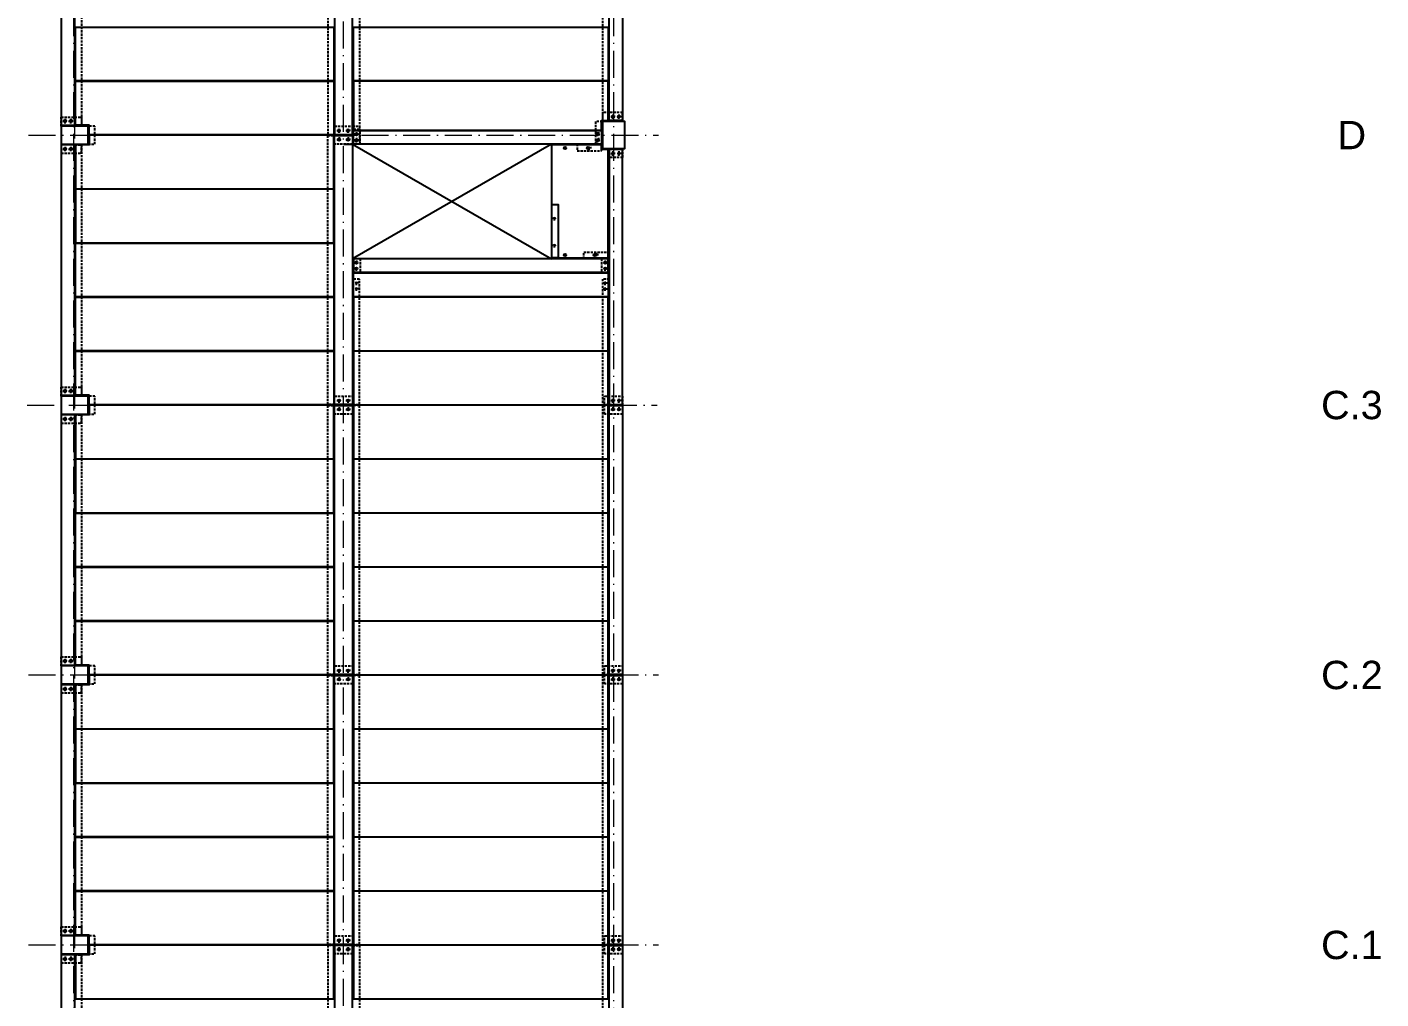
# Model space of a CAD drawing. Header units: millimetres. Extents: x 325046 to 1268204, y 1875583 to 2761998.
# Drawn here: x 527927 to 558011, y 2523693 to 2545293 of the extents above; entities that cross this region are included whole.
import ezdxf
from ezdxf.enums import TextEntityAlignment as Align

# ---------------------------------------------------------------- set-up
doc = ezdxf.new("R2010")
doc.units = ezdxf.units.MM
doc.header["$LTSCALE"] = 100
for name, pattern in [('ACAD_ISO10W100', [18.5, 12, -3, 0.5, -3]), ('DASHDOT', [1, 0.5, -0.25, 0, -0.25]), ('DASHED', [0.75, 0.5, -0.25])]:
    doc.linetypes.add(name, pattern=pattern)
for name, color, linetype in [('005', 9, 'Continuous'), ('025', 1, 'Continuous'), ('035', 7, 'Continuous'), ('050', 4, 'Continuous'), ('070', 6, 'Continuous'), ('KOTY', 2, 'Continuous')]:
    doc.layers.add(name, color=color, linetype=linetype)
doc.layers.add('Objekty - osy', color=5, linetype='ACAD_ISO10W100', lineweight=20)
doc.layers.add('Popis OS', color=7, linetype='Continuous', true_color=0xbd0a5d)
doc.layers.add('Příprava na dock', color=7, linetype='Continuous', true_color=0x616161)
doc.styles.add('ARIL-TENKÝ', font='arial.ttf')

# ---------------------------------------------------------------- blocks, each defined once
blk = doc.blocks.new('PR22_PU')
at = {"layer": '025'}
h = blk.add_hatch(color=256, dxfattribs=at)
h.dxf.hatch_style = 1
edge = h.paths.add_edge_path()
edge.add_arc((1014814, -5427922), 10, 0, 360)
h = blk.add_hatch(color=256, dxfattribs=at)
h.dxf.hatch_style = 1
edge = h.paths.add_edge_path()
edge.add_arc((1014814, -5428052), 10, 0, 360)
for centre in [(1014814, -5427922), (1014814, -5428052)]:
    blk.add_circle(centre, 10, dxfattribs=at)
at = {"layer": '035', "linetype": 'DASHED'}
for points in [[(1014329, -5430627), (1014329, -5430627), (1014329, -5430627), (1014329, -5430627), (1014329, -5430627), (1014329, -5430627), (1014329, -5430627), (1014179, -5430627), (1014179, -5424647), (1014329, -5424647), (1014329, -5424647), (1014329, -5424647)], [(1014729, -5430627), (1014729, -5430627), (1014729, -5430627), (1014729, -5430627), (1014729, -5430627), (1014729, -5430627), (1014729, -5430627), (1014879, -5430627), (1014879, -5427837), (1014729, -5427837), (1014729, -5427837), (1014729, -5427837)]]:
    blk.add_lwpolyline(points, dxfattribs=at)
at = {"layer": '035'}
blk.add_lwpolyline([(1014329, -5424647), (1014729, -5424647), (1014729, -5430627), (1014329, -5430627)], close=True, dxfattribs=at)
for centre in [(1014429, -5424737), (1014629, -5424737), (1014429, -5430537), (1014629, -5430537)]:
    blk.add_circle(centre, 25, dxfattribs=at)
at = {"layer": 'Příprava na dock', "linetype": 'DASHDOT', "ltscale": 0.5}
for points in [[(1014864, -5427922), (1014764, -5427922)], [(1014864, -5428052), (1014764, -5428052)], [(1014814, -5427972), (1014814, -5427872)], [(1014814, -5428102), (1014814, -5428002)], [(1014379, -5430537), (1014479, -5430537)], [(1014429, -5430587), (1014429, -5430487)], [(1014679, -5430537), (1014579, -5430537)], [(1014629, -5430587), (1014629, -5430487)]]:
    blk.add_lwpolyline(points, dxfattribs=at)
blk = doc.blocks.new('PR24_PU')
at = {"layer": '035', "linetype": 'DASHED'}
for points in [[(1014329, -5436627), (1014329, -5436627), (1014329, -5436627), (1014329, -5436627), (1014329, -5436627), (1014329, -5436627), (1014329, -5436627), (1014179, -5436627), (1014179, -5430647), (1014329, -5430647), (1014329, -5430647), (1014329, -5430647)], [(1014729, -5436627), (1014729, -5436627), (1014729, -5436627), (1014729, -5436627), (1014729, -5436627), (1014729, -5436627), (1014729, -5436627), (1014879, -5436627), (1014879, -5430647), (1014729, -5430647), (1014729, -5430647), (1014729, -5430647)]]:
    blk.add_lwpolyline(points, dxfattribs=at)
at = {"layer": '035'}
blk.add_lwpolyline([(1014329, -5430647), (1014729, -5430647), (1014729, -5436627), (1014329, -5436627)], close=True, dxfattribs=at)
for centre in [(1014429, -5430737), (1014629, -5430737), (1014429, -5436537), (1014629, -5436537)]:
    blk.add_circle(centre, 25, dxfattribs=at)
at = {"layer": 'Příprava na dock', "linetype": 'DASHDOT', "ltscale": 0.5}
for points in [[(1014379, -5430737), (1014479, -5430737)], [(1014429, -5430687), (1014429, -5430787)], [(1014679, -5430737), (1014579, -5430737)], [(1014629, -5430687), (1014629, -5430787)], [(1014429, -5436587), (1014429, -5436487)], [(1014629, -5436587), (1014629, -5436487)], [(1014379, -5436537), (1014479, -5436537)], [(1014679, -5436537), (1014579, -5436537)]]:
    blk.add_lwpolyline(points, dxfattribs=at)
blk = doc.blocks.new('PR25_PU')
at = {"layer": '035', "linetype": 'DASHED'}
blk.add_lwpolyline([(1022429, -5430647), (1022429, -5430647), (1022429, -5430647), (1022429, -5430647), (1022429, -5430647), (1022429, -5430647), (1022429, -5430647), (1022279, -5430647), (1022279, -5436627), (1022429, -5436627), (1022429, -5436627), (1022429, -5436627)], dxfattribs=at)
at = {"layer": '035'}
blk.add_lwpolyline([(1022729, -5436627), (1022429, -5436627), (1022429, -5430647), (1022729, -5430647)], close=True, dxfattribs=at)
for centre in [(1022514, -5430737), (1022644, -5430737), (1022514, -5436537), (1022644, -5436537)]:
    blk.add_circle(centre, 25, dxfattribs=at)
at = {"layer": 'Příprava na dock', "linetype": 'DASHDOT', "ltscale": 0.5}
for points in [[(1022464, -5430737), (1022564, -5430737)], [(1022514, -5430687), (1022514, -5430787)], [(1022694, -5430737), (1022594, -5430737)], [(1022644, -5430687), (1022644, -5430787)], [(1022514, -5436587), (1022514, -5436487)], [(1022644, -5436587), (1022644, -5436487)], [(1022464, -5436537), (1022564, -5436537)], [(1022694, -5436537), (1022594, -5436537)]]:
    blk.add_lwpolyline(points, dxfattribs=at)
blk = doc.blocks.new('PR4_PU')
at = {"layer": '035', "linetype": 'DASHED'}
blk.add_lwpolyline([(540429, -5620464), (540429, -5620464), (540429, -5620464), (540429, -5620464), (540429, -5620464), (540429, -5620464), (540429, -5620464), (540279, -5620464), (540279, -5626134), (540429, -5626134), (540429, -5626134), (540429, -5626134)], dxfattribs=at)
at = {"layer": '035'}
blk.add_lwpolyline([(540729, -5626134), (540429, -5626134), (540429, -5620464), (540729, -5620464)], close=True, dxfattribs=at)
for centre in [(540514, -5620554), (540644, -5620554), (540514, -5626044), (540644, -5626044)]:
    blk.add_circle(centre, 25, dxfattribs=at)
at = {"layer": 'Příprava na dock', "linetype": 'DASHDOT', "ltscale": 0.5}
for points in [[(540464, -5620554), (540564, -5620554)], [(540514, -5620504), (540514, -5620604)], [(540694, -5620554), (540594, -5620554)], [(540644, -5620504), (540644, -5620604)], [(540514, -5626094), (540514, -5625994)], [(540644, -5626094), (540644, -5625994)], [(540464, -5626044), (540564, -5626044)], [(540694, -5626044), (540594, -5626044)]]:
    blk.add_lwpolyline(points, dxfattribs=at)
blk = doc.blocks.new('PR10_PU')
at = {"layer": '025'}
h = blk.add_hatch(color=256, dxfattribs=at)
h.dxf.hatch_style = 1
edge = h.paths.add_edge_path()
edge.add_arc((540109, -5611787), 10, 0, 360)
blk.add_circle((540109, -5611787), 10, dxfattribs=at)
at = {"layer": '035'}
blk.add_lwpolyline([(545499, -5611702), (545499, -5611402), (539839, -5611402), (539839, -5611702)], close=True, dxfattribs=at)
at = {"layer": '035', "linetype": 'DASHED'}
for points in [[(539989, -5611702), (539989, -5611402)], [(545349, -5611702), (545349, -5611402)], [(540379, -5611702), (540379, -5611702), (540379, -5611702), (540379, -5611702), (540379, -5611702), (540379, -5611702), (540379, -5611702), (540379, -5611852), (539839, -5611852), (539839, -5611702), (539839, -5611702), (539839, -5611702)]]:
    blk.add_lwpolyline(points, dxfattribs=at)
at = {"layer": '035'}
for centre in [(539904, -5611487), (545434, -5611487), (539904, -5611617), (545434, -5611617)]:
    blk.add_circle(centre, 25, dxfattribs=at)
at = {"layer": 'Příprava na dock', "linetype": 'DASHDOT', "ltscale": 0.5}
for points in [[(539854, -5611487), (539954, -5611487)], [(539904, -5611437), (539904, -5611537)], [(539904, -5611667), (539904, -5611567)], [(545484, -5611487), (545384, -5611487)], [(545434, -5611437), (545434, -5611537)], [(545434, -5611667), (545434, -5611567)], [(539854, -5611617), (539954, -5611617)], [(540059, -5611787), (540159, -5611787)], [(540109, -5611837), (540109, -5611737)], [(545484, -5611617), (545384, -5611617)]]:
    blk.add_lwpolyline(points, dxfattribs=at)
blk = doc.blocks.new('PR3_PU')
at = {"layer": '035'}
blk.add_lwpolyline([(524254, -5614234), (524554, -5614234), (524554, -5608674), (524254, -5608674)], close=True, dxfattribs=at)
at = {"layer": '035', "linetype": 'DASHED'}
blk.add_lwpolyline([(524554, -5608674), (524554, -5608674), (524554, -5608674), (524554, -5608674), (524554, -5608674), (524554, -5608674), (524554, -5608674), (524704, -5608674), (524704, -5614234), (524554, -5614234), (524554, -5614234), (524554, -5614234)], dxfattribs=at)
at = {"layer": '035'}
for centre in [(524339, -5608764), (524469, -5608764), (524339, -5614144), (524469, -5614144)]:
    blk.add_circle(centre, 25, dxfattribs=at)
at = {"layer": 'Příprava na dock', "linetype": 'DASHDOT', "ltscale": 0.5}
for points in [[(524289, -5608764), (524389, -5608764)], [(524339, -5608714), (524339, -5608814)], [(524519, -5608764), (524419, -5608764)], [(524469, -5608714), (524469, -5608814)], [(524289, -5614144), (524389, -5614144)], [(524339, -5614194), (524339, -5614094)], [(524519, -5614144), (524419, -5614144)], [(524469, -5614194), (524469, -5614094)]]:
    blk.add_lwpolyline(points, dxfattribs=at)
blk = doc.blocks.new('PR14_PU')
at = {"layer": '025'}
h = blk.add_hatch(color=256, dxfattribs=at)
h.dxf.hatch_style = 1
edge = h.paths.add_edge_path()
edge.add_arc((543019, -5674169), 10, 0, 360)
blk.add_circle((543019, -5674169), 10, dxfattribs=at)
at = {"layer": '035', "linetype": 'DASHED'}
for points in [[(543289, -5674254), (543289, -5674254), (543289, -5674254), (543289, -5674254), (543289, -5674254), (543289, -5674254), (543289, -5674254), (543289, -5674104), (542749, -5674104), (542749, -5674254), (542749, -5674254), (542749, -5674254)], [(548109, -5674254), (548109, -5674554)]]:
    blk.add_lwpolyline(points, dxfattribs=at)
at = {"layer": '035'}
blk.add_lwpolyline([(548259, -5674254), (548259, -5674554), (542749, -5674554), (542749, -5674254)], close=True, dxfattribs=at)
for centre in [(542839, -5674339), (542839, -5674469), (548194, -5674339), (548194, -5674469)]:
    blk.add_circle(centre, 25, dxfattribs=at)
at = {"layer": 'Příprava na dock', "linetype": 'DASHDOT', "ltscale": 0.5}
for points in [[(543019, -5674119), (543019, -5674219)], [(542789, -5674339), (542889, -5674339)], [(542839, -5674289), (542839, -5674389)], [(542839, -5674519), (542839, -5674419)], [(542969, -5674169), (543069, -5674169)], [(548244, -5674339), (548144, -5674339)], [(548194, -5674289), (548194, -5674389)], [(548194, -5674519), (548194, -5674419)], [(542789, -5674469), (542889, -5674469)], [(548244, -5674469), (548144, -5674469)]]:
    blk.add_lwpolyline(points, dxfattribs=at)
blk = doc.blocks.new('PR6_PU')
at = {"layer": '025'}
h = blk.add_hatch(color=256, dxfattribs=at)
h.dxf.hatch_style = 1
edge = h.paths.add_edge_path()
edge.add_arc((538344, -5671039), 10, 0, 360)
h = blk.add_hatch(color=256, dxfattribs=at)
h.dxf.hatch_style = 1
edge = h.paths.add_edge_path()
edge.add_arc((538344, -5671169), 10, 0, 360)
for centre in [(538344, -5671039), (538344, -5671169)]:
    blk.add_circle(centre, 10, dxfattribs=at)
at = {"layer": '035', "linetype": 'DASHED'}
blk.add_lwpolyline([(538429, -5671254), (538429, -5671254), (538429, -5671254), (538429, -5671254), (538429, -5671254), (538429, -5671254), (538429, -5671254), (538279, -5671254), (538279, -5668464), (538429, -5668464), (538429, -5668464), (538429, -5668464)], dxfattribs=at)
at = {"layer": '035'}
blk.add_lwpolyline([(538729, -5674134), (538429, -5674134), (538429, -5668464), (538729, -5668464)], close=True, dxfattribs=at)
for centre in [(538514, -5668554), (538644, -5668554), (538514, -5674044), (538644, -5674044)]:
    blk.add_circle(centre, 25, dxfattribs=at)
at = {"layer": 'Příprava na dock', "linetype": 'DASHDOT', "ltscale": 0.5}
for points in [[(538464, -5668554), (538564, -5668554)], [(538514, -5668504), (538514, -5668604)], [(538694, -5668554), (538594, -5668554)], [(538644, -5668504), (538644, -5668604)], [(538294, -5671039), (538394, -5671039)], [(538344, -5670989), (538344, -5671089)], [(538344, -5671119), (538344, -5671219)], [(538294, -5671169), (538394, -5671169)], [(538464, -5674044), (538564, -5674044)], [(538514, -5674094), (538514, -5673994)], [(538694, -5674044), (538594, -5674044)], [(538644, -5674094), (538644, -5673994)]]:
    blk.add_lwpolyline(points, dxfattribs=at)
blk = doc.blocks.new('PR1_PU')
at = {"layer": '035', "linetype": 'DASHED'}
for points in [[(534329, -5620444), (534329, -5620444), (534329, -5620444), (534329, -5620444), (534329, -5620444), (534329, -5620444), (534329, -5620444), (534179, -5620444), (534179, -5614464), (534329, -5614464), (534329, -5614464), (534329, -5614464)], [(534729, -5620444), (534729, -5620444), (534729, -5620444), (534729, -5620444), (534729, -5620444), (534729, -5620444), (534729, -5620444), (534879, -5620444), (534879, -5614574), (534729, -5614574), (534729, -5614574), (534729, -5614574)]]:
    blk.add_lwpolyline(points, dxfattribs=at)
at = {"layer": '035'}
blk.add_lwpolyline([(534329, -5614464), (534729, -5614464), (534729, -5620444), (534329, -5620444)], close=True, dxfattribs=at)
for centre in [(534429, -5614554), (534629, -5614554), (534429, -5620354), (534629, -5620354)]:
    blk.add_circle(centre, 25, dxfattribs=at)
at = {"layer": 'Příprava na dock', "linetype": 'DASHDOT', "ltscale": 0.5}
for points in [[(534379, -5614554), (534479, -5614554)], [(534429, -5614504), (534429, -5614604)], [(534679, -5614554), (534579, -5614554)], [(534629, -5614504), (534629, -5614604)], [(534429, -5620404), (534429, -5620304)], [(534629, -5620404), (534629, -5620304)], [(534379, -5620354), (534479, -5620354)], [(534679, -5620354), (534579, -5620354)]]:
    blk.add_lwpolyline(points, dxfattribs=at)
blk = doc.blocks.new('PD 3')
at = {"layer": '005', "linetype": 'DASHDOT', "ltscale": 0.5}
for points in [[(542900, -5648343), (542900, -5648243)], [(542850, -5648293), (542950, -5648293)], [(542900, -5648943), (542900, -5648843)], [(542850, -5648893), (542950, -5648893)]]:
    blk.add_lwpolyline(points, dxfattribs=at)
at = {"layer": '025', "const_width": 8}
for points in [[(542896, -5648293, -1), (542904, -5648293, -1)], [(542896, -5648893, -1), (542904, -5648893, -1)]]:
    blk.add_lwpolyline(points, format="xyb", close=True, dxfattribs=at)
at = {"layer": '025', "linetype": 'DASHED'}
for centre in [(542900, -5648293), (542900, -5648893)]:
    blk.add_circle(centre, 8, dxfattribs=at)
at = {"layer": '035'}
blk.add_lwpolyline([(542830, -5649173), (544090, -5649173), (544090, -5646763), (543940, -5646763), (543940, -5646663), (542830, -5646663)], close=True, dxfattribs=at)
blk.add_lwpolyline([(542830, -5647983), (542980, -5647983), (542980, -5649173), (542830, -5649173)], dxfattribs=at)
for centre in [(543130, -5646728), (543640, -5646728), (543130, -5649108), (543790, -5649108)]:
    blk.add_circle(centre, 25, dxfattribs=at)

msp = doc.modelspace()

# ---------------------------------------------------------------- hatches: boundary and pattern name
at = {"layer": '025'}
h = msp.add_hatch(color=256, dxfattribs=at)
h.dxf.hatch_style = 1
edge = h.paths.add_edge_path()
edge.add_arc((540945.8, 2543302.7), 10, 0, 360)
h = msp.add_hatch(color=256, dxfattribs=at)
h.dxf.hatch_style = 1
edge = h.paths.add_edge_path()
edge.add_arc((541075.8, 2543302.7), 10, 0, 360)
h = msp.add_hatch(color=256, dxfattribs=at)
h.dxf.hatch_style = 1
edge = h.paths.add_edge_path()
edge.add_arc((528770.8, 2543202.7), 10, 0, 360)
h = msp.add_hatch(color=256, dxfattribs=at)
h.dxf.hatch_style = 1
edge = h.paths.add_edge_path()
edge.add_arc((528900.8, 2543202.7), 10, 0, 360)
h = msp.add_hatch(color=256, dxfattribs=at)
h.dxf.hatch_style = 1
edge = h.paths.add_edge_path()
edge.add_arc((534860.8, 2542992.7), 10, 0, 360)
h = msp.add_hatch(color=256, dxfattribs=at)
h.dxf.hatch_style = 1
edge = h.paths.add_edge_path()
edge.add_arc((534860.8, 2542792.7), 10, 0, 360)
h = msp.add_hatch(color=256, dxfattribs=at)
h.dxf.hatch_style = 1
edge = h.paths.add_edge_path()
edge.add_arc((535060.8, 2542992.7), 10, 0, 360)
h = msp.add_hatch(color=256, dxfattribs=at)
h.dxf.hatch_style = 1
edge = h.paths.add_edge_path()
edge.add_arc((535060.8, 2542792.7), 10, 0, 360)
h = msp.add_hatch(color=256, dxfattribs=at)
h.dxf.hatch_style = 1
edge = h.paths.add_edge_path()
edge.add_arc((535245.8, 2542907.7), 10, 0, 360)
h = msp.add_hatch(color=256, dxfattribs=at)
h.dxf.hatch_style = 1
edge = h.paths.add_edge_path()
edge.add_arc((535245.8, 2542777.7), 10, 0, 360)
h = msp.add_hatch(color=256, dxfattribs=at)
h.dxf.hatch_style = 1
edge = h.paths.add_edge_path()
edge.add_arc((540625.8, 2542907.7), 10, 0, 360)
h = msp.add_hatch(color=256, dxfattribs=at)
h.dxf.hatch_style = 1
edge = h.paths.add_edge_path()
edge.add_arc((540625.8, 2542777.7), 10, 0, 360)
h = msp.add_hatch(color=256, dxfattribs=at)
h.dxf.hatch_style = 1
edge = h.paths.add_edge_path()
edge.add_arc((528770.8, 2542582.7), 10, 0, 360)
h = msp.add_hatch(color=256, dxfattribs=at)
h.dxf.hatch_style = 1
edge = h.paths.add_edge_path()
edge.add_arc((528900.8, 2542582.7), 10, 0, 360)
h = msp.add_hatch(color=256, dxfattribs=at)
h.dxf.hatch_style = 1
edge = h.paths.add_edge_path()
edge.add_arc((540945.8, 2542482.7), 10, 0, 360)
h = msp.add_hatch(color=256, dxfattribs=at)
h.dxf.hatch_style = 1
edge = h.paths.add_edge_path()
edge.add_arc((541075.8, 2542482.7), 10, 0, 360)
h = msp.add_hatch(color=256, dxfattribs=at)
h.dxf.hatch_style = 1
edge = h.paths.add_edge_path()
edge.add_arc((528770.8, 2537202.7), 10, 0, 360)
h = msp.add_hatch(color=256, dxfattribs=at)
h.dxf.hatch_style = 1
edge = h.paths.add_edge_path()
edge.add_arc((528900.8, 2537202.7), 10, 0, 360)
h = msp.add_hatch(color=256, dxfattribs=at)
h.dxf.hatch_style = 1
edge = h.paths.add_edge_path()
edge.add_arc((534860.8, 2536992.7), 10, 0, 360)
h = msp.add_hatch(color=256, dxfattribs=at)
h.dxf.hatch_style = 1
edge = h.paths.add_edge_path()
edge.add_arc((535060.8, 2536992.7), 10, 0, 360)
h = msp.add_hatch(color=256, dxfattribs=at)
h.dxf.hatch_style = 1
edge = h.paths.add_edge_path()
edge.add_arc((540945.8, 2536992.7), 10, 0, 360)
h = msp.add_hatch(color=256, dxfattribs=at)
h.dxf.hatch_style = 1
edge = h.paths.add_edge_path()
edge.add_arc((541075.8, 2536992.7), 10, 0, 360)
h = msp.add_hatch(color=256, dxfattribs=at)
h.dxf.hatch_style = 1
edge = h.paths.add_edge_path()
edge.add_arc((534860.8, 2536792.7), 10, 0, 360)
h = msp.add_hatch(color=256, dxfattribs=at)
h.dxf.hatch_style = 1
edge = h.paths.add_edge_path()
edge.add_arc((535060.8, 2536792.7), 10, 0, 360)
h = msp.add_hatch(color=256, dxfattribs=at)
h.dxf.hatch_style = 1
edge = h.paths.add_edge_path()
edge.add_arc((540945.8, 2536792.7), 10, 0, 360)
h = msp.add_hatch(color=256, dxfattribs=at)
h.dxf.hatch_style = 1
edge = h.paths.add_edge_path()
edge.add_arc((541075.8, 2536792.7), 10, 0, 360)
h = msp.add_hatch(color=256, dxfattribs=at)
h.dxf.hatch_style = 1
edge = h.paths.add_edge_path()
edge.add_arc((528770.8, 2536582.7), 10, 0, 360)
h = msp.add_hatch(color=256, dxfattribs=at)
h.dxf.hatch_style = 1
edge = h.paths.add_edge_path()
edge.add_arc((528900.8, 2536582.7), 10, 0, 360)
h = msp.add_hatch(color=256, dxfattribs=at)
h.dxf.hatch_style = 1
edge = h.paths.add_edge_path()
edge.add_arc((528770.8, 2531202.7), 10, 0, 360)
h = msp.add_hatch(color=256, dxfattribs=at)
h.dxf.hatch_style = 1
edge = h.paths.add_edge_path()
edge.add_arc((528900.8, 2531202.7), 10, 0, 360)
h = msp.add_hatch(color=256, dxfattribs=at)
h.dxf.hatch_style = 1
edge = h.paths.add_edge_path()
edge.add_arc((534860.8, 2530992.7), 10, 0, 360)
h = msp.add_hatch(color=256, dxfattribs=at)
h.dxf.hatch_style = 1
edge = h.paths.add_edge_path()
edge.add_arc((535060.8, 2530992.7), 10, 0, 360)
h = msp.add_hatch(color=256, dxfattribs=at)
h.dxf.hatch_style = 1
edge = h.paths.add_edge_path()
edge.add_arc((540945.8, 2530992.7), 10, 0, 360)
h = msp.add_hatch(color=256, dxfattribs=at)
h.dxf.hatch_style = 1
edge = h.paths.add_edge_path()
edge.add_arc((541075.8, 2530992.7), 10, 0, 360)
h = msp.add_hatch(color=256, dxfattribs=at)
h.dxf.hatch_style = 1
edge = h.paths.add_edge_path()
edge.add_arc((534860.8, 2530792.7), 10, 0, 360)
h = msp.add_hatch(color=256, dxfattribs=at)
h.dxf.hatch_style = 1
edge = h.paths.add_edge_path()
edge.add_arc((535060.8, 2530792.7), 10, 0, 360)
h = msp.add_hatch(color=256, dxfattribs=at)
h.dxf.hatch_style = 1
edge = h.paths.add_edge_path()
edge.add_arc((540945.8, 2530792.7), 10, 0, 360)
h = msp.add_hatch(color=256, dxfattribs=at)
h.dxf.hatch_style = 1
edge = h.paths.add_edge_path()
edge.add_arc((541075.8, 2530792.7), 10, 0, 360)
h = msp.add_hatch(color=256, dxfattribs=at)
h.dxf.hatch_style = 1
edge = h.paths.add_edge_path()
edge.add_arc((528770.8, 2530582.7), 10, 0, 360)
h = msp.add_hatch(color=256, dxfattribs=at)
h.dxf.hatch_style = 1
edge = h.paths.add_edge_path()
edge.add_arc((528900.8, 2530582.7), 10, 0, 360)
h = msp.add_hatch(color=256, dxfattribs=at)
h.dxf.hatch_style = 1
edge = h.paths.add_edge_path()
edge.add_arc((528770.8, 2525202.7), 10, 0, 360)
h = msp.add_hatch(color=256, dxfattribs=at)
h.dxf.hatch_style = 1
edge = h.paths.add_edge_path()
edge.add_arc((528900.8, 2525202.7), 10, 0, 360)
h = msp.add_hatch(color=256, dxfattribs=at)
h.dxf.hatch_style = 1
edge = h.paths.add_edge_path()
edge.add_arc((534860.8, 2524992.7), 10, 0, 360)
h = msp.add_hatch(color=256, dxfattribs=at)
h.dxf.hatch_style = 1
edge = h.paths.add_edge_path()
edge.add_arc((535060.8, 2524992.7), 10, 0, 360)
h = msp.add_hatch(color=256, dxfattribs=at)
h.dxf.hatch_style = 1
edge = h.paths.add_edge_path()
edge.add_arc((540945.8, 2524992.7), 10, 0, 360)
h = msp.add_hatch(color=256, dxfattribs=at)
h.dxf.hatch_style = 1
edge = h.paths.add_edge_path()
edge.add_arc((541075.8, 2524992.7), 10, 0, 360)
h = msp.add_hatch(color=256, dxfattribs=at)
h.dxf.hatch_style = 1
edge = h.paths.add_edge_path()
edge.add_arc((534860.8, 2524792.7), 10, 0, 360)
h = msp.add_hatch(color=256, dxfattribs=at)
h.dxf.hatch_style = 1
edge = h.paths.add_edge_path()
edge.add_arc((535060.8, 2524792.7), 10, 0, 360)
h = msp.add_hatch(color=256, dxfattribs=at)
h.dxf.hatch_style = 1
edge = h.paths.add_edge_path()
edge.add_arc((540945.8, 2524792.7), 10, 0, 360)
h = msp.add_hatch(color=256, dxfattribs=at)
h.dxf.hatch_style = 1
edge = h.paths.add_edge_path()
edge.add_arc((541075.8, 2524792.7), 10, 0, 360)
h = msp.add_hatch(color=256, dxfattribs=at)
h.dxf.hatch_style = 1
edge = h.paths.add_edge_path()
edge.add_arc((528770.8, 2524582.7), 10, 0, 360)
h = msp.add_hatch(color=256, dxfattribs=at)
h.dxf.hatch_style = 1
edge = h.paths.add_edge_path()
edge.add_arc((528900.8, 2524582.7), 10, 0, 360)

# ---------------------------------------------------------------- linework, layer by layer
msp.add_line((534960.8, 2542692.7), (535160.8, 2542692.7))
at = {"layer": '005'}
for points in [[(534740.8, 2545287.7), (534740.8, 2544097.7), (529005.8, 2544097.7), (529005.8, 2545287.7)], [(535180.8, 2544097.7), (535180.8, 2545287.7), (540840.8, 2545287.7), (540840.8, 2544097.7)], [(534740.8, 2544087.7), (534740.8, 2543112.7), (534740.8, 2543112.7), (534740.8, 2542897.7), (529305.8, 2542897.7), (529305.8, 2543112.7), (529005.8, 2543112.7), (529005.8, 2544087.7)], [(535180.8, 2544087.7), (535180.8, 2543112.7), (535180.8, 2543112.7), (535180.8, 2543002.7), (540690.8, 2543002.7), (540690.8, 2543212.7), (540840.8, 2543212.7), (540840.8, 2544087.7)], [(534740.8, 2541697.7), (534740.8, 2542672.7), (534740.8, 2542672.7), (534740.8, 2542887.7), (529305.8, 2542887.7), (529305.8, 2542672.7), (529005.8, 2542672.7), (529005.8, 2541697.7)], [(534740.8, 2540497.7), (534740.8, 2541687.7), (529005.8, 2541687.7), (529005.8, 2540497.7)], [(534740.8, 2540487.7), (534740.8, 2539297.7), (529005.8, 2539297.7), (529005.8, 2540487.7)], [(535180.8, 2539297.7), (535180.8, 2539832.7), (540840.8, 2539832.7), (540840.8, 2539297.7)], [(534740.8, 2539287.7), (534740.8, 2538097.7), (529005.8, 2538097.7), (529005.8, 2539287.7)], [(535180.8, 2539287.7), (535180.8, 2538097.7), (540840.8, 2538097.7), (540840.8, 2539287.7)], [(534740.8, 2538087.7), (534740.8, 2537112.7), (534740.8, 2537112.7), (534740.8, 2536897.7), (529305.8, 2536897.7), (529305.8, 2537112.7), (529005.8, 2537112.7), (529005.8, 2538087.7)], [(535180.8, 2538087.7), (535180.8, 2536897.7), (540840.8, 2536897.7), (540840.8, 2538087.7)], [(534740.8, 2535697.7), (534740.8, 2536672.7), (534740.8, 2536672.7), (534740.8, 2536887.7), (529305.8, 2536887.7), (529305.8, 2536672.7), (529005.8, 2536672.7), (529005.8, 2535697.7)], [(535180.8, 2536887.7), (535180.8, 2535697.7), (540840.8, 2535697.7), (540840.8, 2536887.7)], [(534740.8, 2534497.7), (534740.8, 2535687.7), (529005.8, 2535687.7), (529005.8, 2534497.7)], [(535180.8, 2535687.7), (535180.8, 2534497.7), (540840.8, 2534497.7), (540840.8, 2535687.7)], [(534740.8, 2534487.7), (534740.8, 2533297.7), (529005.8, 2533297.7), (529005.8, 2534487.7)], [(535180.8, 2534487.7), (535180.8, 2533297.7), (540840.8, 2533297.7), (540840.8, 2534487.7)], [(534740.8, 2533287.7), (534740.8, 2532097.7), (529005.8, 2532097.7), (529005.8, 2533287.7)], [(535180.8, 2533287.7), (535180.8, 2532097.7), (540840.8, 2532097.7), (540840.8, 2533287.7)], [(534740.8, 2532087.7), (534740.8, 2531112.7), (534740.8, 2531112.7), (534740.8, 2530897.7), (529305.8, 2530897.7), (529305.8, 2531112.7), (529005.8, 2531112.7), (529005.8, 2532087.7)], [(535180.8, 2532087.7), (535180.8, 2530897.7), (540840.8, 2530897.7), (540840.8, 2532087.7)], [(534740.8, 2529697.7), (534740.8, 2530672.7), (534740.8, 2530672.7), (534740.8, 2530887.7), (529305.8, 2530887.7), (529305.8, 2530672.7), (529005.8, 2530672.7), (529005.8, 2529697.7)], [(535180.8, 2530887.7), (535180.8, 2529697.7), (540840.8, 2529697.7), (540840.8, 2530887.7)], [(534740.8, 2528497.7), (534740.8, 2529687.7), (529005.8, 2529687.7), (529005.8, 2528497.7)], [(535180.8, 2529687.7), (535180.8, 2528497.7), (540840.8, 2528497.7), (540840.8, 2529687.7)], [(534740.8, 2528487.7), (534740.8, 2527297.7), (529005.8, 2527297.7), (529005.8, 2528487.7)], [(535180.8, 2528487.7), (535180.8, 2527297.7), (540840.8, 2527297.7), (540840.8, 2528487.7)], [(534740.8, 2527287.7), (534740.8, 2526097.7), (529005.8, 2526097.7), (529005.8, 2527287.7)], [(535180.8, 2527287.7), (535180.8, 2526097.7), (540840.8, 2526097.7), (540840.8, 2527287.7)], [(534740.8, 2526087.7), (534740.8, 2525112.7), (534740.8, 2525112.7), (534740.8, 2524897.7), (529305.8, 2524897.7), (529305.8, 2525112.7), (529005.8, 2525112.7), (529005.8, 2526087.7)], [(535180.8, 2526087.7), (535180.8, 2524897.7), (540840.8, 2524897.7), (540840.8, 2526087.7)], [(534740.8, 2523697.7), (534740.8, 2524672.7), (534740.8, 2524672.7), (534740.8, 2524887.7), (529305.8, 2524887.7), (529305.8, 2524672.7), (529005.8, 2524672.7), (529005.8, 2523697.7)], [(535180.8, 2524887.7), (535180.8, 2523697.7), (540840.8, 2523697.7), (540840.8, 2524887.7)]]:
    msp.add_lwpolyline(points, close=True, dxfattribs=at)
at = {"layer": '005', "linetype": 'DASHDOT', "ltscale": 0.5}
for points in [[(540945.8, 2543352.7), (540945.8, 2543252.7)], [(541075.8, 2543352.7), (541075.8, 2543252.7)], [(528720.8, 2543202.7), (528820.8, 2543202.7)], [(528770.8, 2543252.7), (528770.8, 2543152.7)], [(528850.8, 2543202.7), (528950.8, 2543202.7)], [(528900.8, 2543252.7), (528900.8, 2543152.7)], [(534860.8, 2542942.7), (534860.8, 2543042.7)], [(535060.8, 2542942.7), (535060.8, 2543042.7)], [(540995.8, 2543302.7), (540895.8, 2543302.7)], [(541125.8, 2543302.7), (541025.8, 2543302.7)], [(534810.8, 2542992.7), (534910.8, 2542992.7)], [(534810.8, 2542792.7), (534910.8, 2542792.7)], [(534810.8, 2542792.7), (534910.8, 2542792.7)], [(534860.8, 2542842.7), (534860.8, 2542742.7)], [(534860.8, 2542842.7), (534860.8, 2542742.7)], [(535010.8, 2542992.7), (535110.8, 2542992.7)], [(535110.8, 2542792.7), (535010.8, 2542792.7)], [(535010.8, 2542792.7), (535110.8, 2542792.7)], [(535060.8, 2542842.7), (535060.8, 2542742.7)], [(535060.8, 2542842.7), (535060.8, 2542742.7)], [(535295.8, 2542907.7), (535195.8, 2542907.7)], [(535295.8, 2542777.7), (535195.8, 2542777.7)], [(535245.8, 2542957.7), (535245.8, 2542857.7)], [(535245.8, 2542827.7), (535245.8, 2542727.7)], [(540575.8, 2542907.7), (540675.8, 2542907.7)], [(540575.8, 2542777.7), (540675.8, 2542777.7)], [(540625.8, 2542957.7), (540625.8, 2542857.7)], [(540625.8, 2542827.7), (540625.8, 2542727.7)], [(528720.8, 2542582.7), (528820.8, 2542582.7)], [(528770.8, 2542532.7), (528770.8, 2542632.7)], [(528850.8, 2542582.7), (528950.8, 2542582.7)], [(528900.8, 2542532.7), (528900.8, 2542632.7)], [(540995.8, 2542482.7), (540895.8, 2542482.7)], [(540945.8, 2542432.7), (540945.8, 2542532.7)], [(541125.8, 2542482.7), (541025.8, 2542482.7)], [(541075.8, 2542432.7), (541075.8, 2542532.7)], [(528720.8, 2537202.7), (528820.8, 2537202.7)], [(528770.8, 2537252.7), (528770.8, 2537152.7)], [(528850.8, 2537202.7), (528950.8, 2537202.7)], [(528900.8, 2537252.7), (528900.8, 2537152.7)], [(534810.8, 2536992.7), (534910.8, 2536992.7)], [(534860.8, 2536942.7), (534860.8, 2537042.7)], [(535010.8, 2536992.7), (535110.8, 2536992.7)], [(535060.8, 2536942.7), (535060.8, 2537042.7)], [(540995.8, 2536992.7), (540895.8, 2536992.7)], [(540945.8, 2536942.7), (540945.8, 2537042.7)], [(541125.8, 2536992.7), (541025.8, 2536992.7)], [(541075.8, 2536942.7), (541075.8, 2537042.7)], [(534810.8, 2536792.7), (534910.8, 2536792.7)], [(534810.8, 2536792.7), (534910.8, 2536792.7)], [(534860.8, 2536842.7), (534860.8, 2536742.7)], [(534860.8, 2536842.7), (534860.8, 2536742.7)], [(535110.8, 2536792.7), (535010.8, 2536792.7)], [(535010.8, 2536792.7), (535110.8, 2536792.7)], [(535060.8, 2536842.7), (535060.8, 2536742.7)], [(535060.8, 2536842.7), (535060.8, 2536742.7)], [(540995.8, 2536792.7), (540895.8, 2536792.7)], [(540945.8, 2536842.7), (540945.8, 2536742.7)], [(541125.8, 2536792.7), (541025.8, 2536792.7)], [(541075.8, 2536842.7), (541075.8, 2536742.7)], [(528720.8, 2536582.7), (528820.8, 2536582.7)], [(528770.8, 2536532.7), (528770.8, 2536632.7)], [(528850.8, 2536582.7), (528950.8, 2536582.7)], [(528900.8, 2536532.7), (528900.8, 2536632.7)], [(528720.8, 2531202.7), (528820.8, 2531202.7)], [(528770.8, 2531252.7), (528770.8, 2531152.7)], [(528850.8, 2531202.7), (528950.8, 2531202.7)], [(528900.8, 2531252.7), (528900.8, 2531152.7)], [(534810.8, 2530992.7), (534910.8, 2530992.7)], [(534860.8, 2530942.7), (534860.8, 2531042.7)], [(535010.8, 2530992.7), (535110.8, 2530992.7)], [(535060.8, 2530942.7), (535060.8, 2531042.7)], [(540995.8, 2530992.7), (540895.8, 2530992.7)], [(540945.8, 2530942.7), (540945.8, 2531042.7)], [(541125.8, 2530992.7), (541025.8, 2530992.7)], [(541075.8, 2530942.7), (541075.8, 2531042.7)], [(534810.8, 2530792.7), (534910.8, 2530792.7)], [(534810.8, 2530792.7), (534910.8, 2530792.7)], [(534860.8, 2530842.7), (534860.8, 2530742.7)], [(534860.8, 2530842.7), (534860.8, 2530742.7)], [(535110.8, 2530792.7), (535010.8, 2530792.7)], [(535010.8, 2530792.7), (535110.8, 2530792.7)], [(535060.8, 2530842.7), (535060.8, 2530742.7)], [(535060.8, 2530842.7), (535060.8, 2530742.7)], [(540995.8, 2530792.7), (540895.8, 2530792.7)], [(540945.8, 2530842.7), (540945.8, 2530742.7)], [(541125.8, 2530792.7), (541025.8, 2530792.7)], [(541075.8, 2530842.7), (541075.8, 2530742.7)], [(528720.8, 2530582.7), (528820.8, 2530582.7)], [(528770.8, 2530532.7), (528770.8, 2530632.7)], [(528850.8, 2530582.7), (528950.8, 2530582.7)], [(528900.8, 2530532.7), (528900.8, 2530632.7)], [(528720.8, 2525202.7), (528820.8, 2525202.7)], [(528770.8, 2525252.7), (528770.8, 2525152.7)], [(528850.8, 2525202.7), (528950.8, 2525202.7)], [(528900.8, 2525252.7), (528900.8, 2525152.7)], [(534810.8, 2524992.7), (534910.8, 2524992.7)], [(534860.8, 2524942.7), (534860.8, 2525042.7)], [(535010.8, 2524992.7), (535110.8, 2524992.7)], [(535060.8, 2524942.7), (535060.8, 2525042.7)], [(540995.8, 2524992.7), (540895.8, 2524992.7)], [(540945.8, 2524942.7), (540945.8, 2525042.7)], [(541125.8, 2524992.7), (541025.8, 2524992.7)], [(541075.8, 2524942.7), (541075.8, 2525042.7)], [(534810.8, 2524792.7), (534910.8, 2524792.7)], [(534810.8, 2524792.7), (534910.8, 2524792.7)], [(534860.8, 2524842.7), (534860.8, 2524742.7)], [(534860.8, 2524842.7), (534860.8, 2524742.7)], [(535110.8, 2524792.7), (535010.8, 2524792.7)], [(535010.8, 2524792.7), (535110.8, 2524792.7)], [(535060.8, 2524842.7), (535060.8, 2524742.7)], [(535060.8, 2524842.7), (535060.8, 2524742.7)], [(540995.8, 2524792.7), (540895.8, 2524792.7)], [(540945.8, 2524842.7), (540945.8, 2524742.7)], [(541125.8, 2524792.7), (541025.8, 2524792.7)], [(541075.8, 2524842.7), (541075.8, 2524742.7)], [(528720.8, 2524582.7), (528820.8, 2524582.7)], [(528770.8, 2524532.7), (528770.8, 2524632.7)], [(528850.8, 2524582.7), (528950.8, 2524582.7)], [(528900.8, 2524532.7), (528900.8, 2524632.7)]]:
    msp.add_lwpolyline(points, dxfattribs=at)
at = {"layer": '005'}
for points in [[(535160.8, 2542692.7), (539580.8, 2540142.7)], [(539580.8, 2542692.7), (535160.8, 2540142.7)]]:
    msp.add_lwpolyline(points, dxfattribs=at)
at = {"layer": '025'}
for centre in [(540945.8, 2543302.7), (541075.8, 2543302.7), (528770.8, 2543202.7), (528900.8, 2543202.7), (534860.8, 2542992.7), (534860.8, 2542792.7), (535060.8, 2542992.7), (535060.8, 2542792.7), (535245.8, 2542907.7), (535245.8, 2542777.7), (540625.8, 2542907.7), (540625.8, 2542777.7), (528770.8, 2542582.7), (528900.8, 2542582.7), (540945.8, 2542482.7), (541075.8, 2542482.7), (528770.8, 2537202.7), (528900.8, 2537202.7), (534860.8, 2536992.7), (535060.8, 2536992.7), (540945.8, 2536992.7), (541075.8, 2536992.7), (534860.8, 2536792.7), (535060.8, 2536792.7), (540945.8, 2536792.7), (541075.8, 2536792.7), (528770.8, 2536582.7), (528900.8, 2536582.7), (528770.8, 2531202.7), (528900.8, 2531202.7), (534860.8, 2530992.7), (535060.8, 2530992.7), (540945.8, 2530992.7), (541075.8, 2530992.7), (534860.8, 2530792.7), (535060.8, 2530792.7), (540945.8, 2530792.7), (541075.8, 2530792.7), (528770.8, 2530582.7), (528900.8, 2530582.7), (528770.8, 2525202.7), (528900.8, 2525202.7), (534860.8, 2524992.7), (535060.8, 2524992.7), (540945.8, 2524992.7), (541075.8, 2524992.7), (534860.8, 2524792.7), (535060.8, 2524792.7), (540945.8, 2524792.7), (541075.8, 2524792.7), (528770.8, 2524582.7), (528900.8, 2524582.7)]:
    msp.add_circle(centre, 10, dxfattribs=at)
at = {"layer": '050', "linetype": 'DASHED'}
for points in [[(541160.8, 2543192.7), (541160.8, 2543392.7), (540710.8, 2543392.7), (540710.8, 2543192.7)], [(528685.8, 2543092.7), (528685.8, 2543292.7), (529135.8, 2543292.7), (529135.8, 2543092.7)], [(529285.8, 2542692.7), (529435.8, 2542692.7), (529435.8, 2543092.7), (529285.8, 2543092.7)], [(535160.8, 2543092.7), (535310.8, 2543092.7), (535310.8, 2542692.7), (535160.8, 2542692.7)], [(540710.8, 2543192.7), (540560.8, 2543192.7), (540560.8, 2542692.7), (540710.8, 2542692.7)], [(528685.8, 2542692.7), (528685.8, 2542492.7), (529135.8, 2542492.7), (529135.8, 2542692.7)], [(541160.8, 2542592.7), (541160.8, 2542392.7), (540860.8, 2542392.7), (540860.8, 2542592.7)], [(528685.8, 2537092.7), (528685.8, 2537292.7), (529135.8, 2537292.7), (529135.8, 2537092.7)], [(529285.8, 2536692.7), (529435.8, 2536692.7), (529435.8, 2537092.7), (529285.8, 2537092.7)], [(528685.8, 2536692.7), (528685.8, 2536492.7), (529135.8, 2536492.7), (529135.8, 2536692.7)], [(528685.8, 2531092.7), (528685.8, 2531292.7), (529135.8, 2531292.7), (529135.8, 2531092.7)], [(529285.8, 2530692.7), (529435.8, 2530692.7), (529435.8, 2531092.7), (529285.8, 2531092.7)], [(528685.8, 2530692.7), (528685.8, 2530492.7), (529135.8, 2530492.7), (529135.8, 2530692.7)], [(528685.8, 2525092.7), (528685.8, 2525292.7), (529135.8, 2525292.7), (529135.8, 2525092.7)], [(529285.8, 2524692.7), (529435.8, 2524692.7), (529435.8, 2525092.7), (529285.8, 2525092.7)], [(528685.8, 2524692.7), (528685.8, 2524492.7), (529135.8, 2524492.7), (529135.8, 2524692.7)]]:
    msp.add_lwpolyline(points, dxfattribs=at)
at = {"layer": '070', "ltscale": 0.5}
for points in [[(529285.8, 2542692.7), (529285.8, 2543092.7), (528685.8, 2543092.7), (528685.8, 2542692.7)], [(540710.8, 2542592.7), (541210.8, 2542592.7), (541210.8, 2543192.7), (540710.8, 2543192.7)], [(529285.8, 2536692.7), (529285.8, 2537092.7), (528685.8, 2537092.7), (528685.8, 2536692.7)], [(529285.8, 2530692.7), (529285.8, 2531092.7), (528685.8, 2531092.7), (528685.8, 2530692.7)], [(529285.8, 2524692.7), (529285.8, 2525092.7), (528685.8, 2525092.7), (528685.8, 2524692.7)]]:
    msp.add_lwpolyline(points, close=True, dxfattribs=at)
at = {"layer": '070', "linetype": 'DASHED'}
for points in [[(535160.8, 2542692.7), (534760.8, 2542692.7), (534760.8, 2543092.7), (535160.8, 2543092.7)], [(535160.8, 2536692.7), (534760.8, 2536692.7), (534760.8, 2537092.7), (535160.8, 2537092.7)], [(541160.8, 2536692.7), (540760.8, 2536692.7), (540760.8, 2537092.7), (541160.8, 2537092.7)], [(535160.8, 2530692.7), (534760.8, 2530692.7), (534760.8, 2531092.7), (535160.8, 2531092.7)], [(541160.8, 2530692.7), (540760.8, 2530692.7), (540760.8, 2531092.7), (541160.8, 2531092.7)], [(535160.8, 2524692.7), (534760.8, 2524692.7), (534760.8, 2525092.7), (535160.8, 2525092.7)], [(541160.8, 2524692.7), (540760.8, 2524692.7), (540760.8, 2525092.7), (541160.8, 2525092.7)]]:
    msp.add_lwpolyline(points, close=True, dxfattribs=at)
at = {"layer": 'Objekty - osy', "ltscale": 0.5}
for points in [[(528960.8, 2567892.7), (528960.8, 2469892.7)], [(534960.8, 2469892.7), (534960.8, 2567892.7)], [(540960.8, 2567892.7), (540960.8, 2469892.7)], [(528985.8, 2541892.7), (528985.8, 2543892.7)], [(527960.8, 2542892.7), (541960.8, 2542892.7)], [(528985.8, 2535892.7), (528985.8, 2537892.7)], [(527927, 2536888.9), (541927, 2536888.9)], [(528985.8, 2529892.7), (528985.8, 2531892.7)], [(527960.8, 2530892.7), (541960.8, 2530892.7)], [(528985.8, 2523892.7), (528985.8, 2525892.7)], [(527960.8, 2524892.7), (541960.8, 2524892.7)]]:
    msp.add_lwpolyline(points, dxfattribs=at)

# ---------------------------------------------------------------- block references
at = {"layer": 'KOTY', "xscale": -1, "rotation": 180}
for name, p in [('PR1_PU', (432, -3071561.3)), ('PR6_PU', (2432, -3131561.3)), ('PR24_PU', (-479568.1, -2911744.1))]:
    msp.add_blockref(name, p, dxfattribs=at)
at = {"layer": 'KOTY'}
for name, p in [('PR4_PU', (432, 8169346.7)), ('PR3_PU', (4432, 8157346.7)), ('PR22_PU', (-479568.1, 7967529.5)), ('PR3_PU', (4432, 8151346.7)), ('PD 3', (-3249.4, 8189335.4)), ('PR24_PU', (-479568.1, 7967529.5)), ('PR25_PU', (-481568.1, 7967529.5)), ('PR3_PU', (4432, 8145346.7)), ('PR3_PU', (4432, 8139346.7)), ('PR24_PU', (-479568.1, 7961529.5)), ('PR25_PU', (-481568.1, 7961529.5)), ('PR3_PU', (4432, 8133346.7)), ('PR4_PU', (432, 8145346.7))]:
    msp.add_blockref(name, p, dxfattribs=at)
at = {"layer": 'KOTY', "rotation": 180}
for name, p in [('PR14_PU', (1083439.5, -3131561.3)), ('PR10_PU', (1080680.2, -3071559.4))]:
    msp.add_blockref(name, p, dxfattribs=at)

# ---------------------------------------------------------------- texts
at = {"layer": 'Popis OS', "linetype": 'ByBlock', "style": 'ARIL-TENKÝ'}
for s, p in [('D', (557365.1, 2542892.7)), ('C.3', (557365.1, 2536892.7)), ('C.2', (557365.1, 2530892.7)), ('C.1', (557365.1, 2524892.7))]:
    msp.add_text(s, height=630, dxfattribs=at).set_placement(p, align=Align.MIDDLE_CENTER)

doc.saveas('drawing.dxf')
